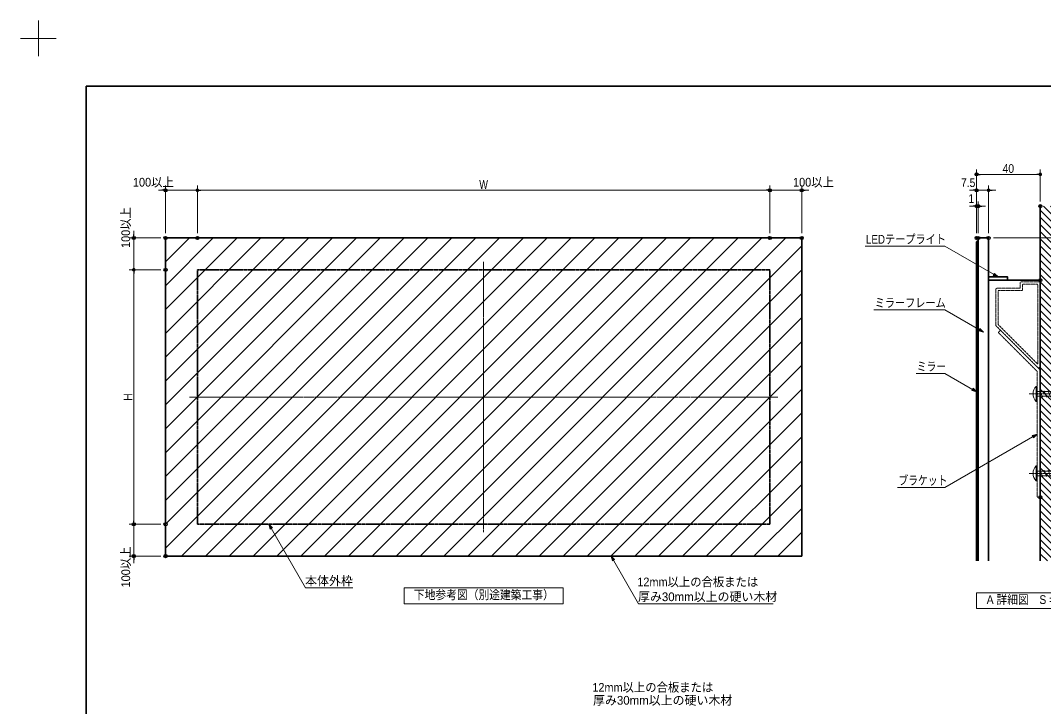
# Model space of a CAD drawing. Units: millimetres, scale not verified, with parts at other scales. Extents: x -4547 to 4547, y -2284 to 2284.
# Drawn here: x -4547 to -1330, y 127 to 2284 of the extents above; entities that cross this region are included whole.
import ezdxf
from ezdxf.enums import TextEntityAlignment as Align

# ---------------------------------------------------------------- set-up
doc = ezdxf.new("R2010")
doc.units = ezdxf.units.MM
doc.header["$LTSCALE"] = 20
doc.header["$PDMODE"] = 32
doc.header["$PDSIZE"] = 10
for name, pattern in [('USER1', [0.8, 0.5, -0.3]), ('USER2', [2.91, 1.76, -0.4, 0.35, -0.4]), ('USER3', [9.172222, 5.997222, -1.058333, 1.058333, -1.058333]), ('USER4', [1.7, 1, -0.7])]:
    doc.linetypes.add(name, pattern=pattern)
for name, color, linetype, lineweight in [('0-0_1図面枠', 7, 'Continuous', 20), ('0-1_3一般', 7, 'Continuous', 15), ('0-2_2寸法-2', 7, 'Continuous', 15), ('0-3_0', 7, 'Continuous', 25), ('0-5_2寸法-1', 7, 'Continuous', 15), ('0-6_2寸法-3', 7, 'Continuous', 15)]:
    doc.layers.add(name, color=color, linetype=linetype, lineweight=lineweight)
doc.layers.add('0-4_Defpoints', color=7, linetype='Continuous')
doc.styles.add('ＭＳ Ｐゴシック', font='')
doc.styles.get('ＭＳ Ｐゴシック').set_extended_font_data('MS PGothic')

# ---------------------------------------------------------------- blocks, each defined once
blk = doc.blocks.new('グループ-70')
at = {"layer": '0-1_3一般', "linetype": 'USER3'}
for p, q in [((-35000, 13500), (-35000, 30500)), ((-16500, 22000), (-53500, 22000))]:
    blk.add_line(p, q, dxfattribs=at)
at = {"layer": '0-1_3一般', "linetype": 'USER4', "lineweight": 30}
blk.add_lwpolyline([(-53000, 30000), (-17000, 30000), (-17000, 14000), (-53000, 14000)], close=True, dxfattribs=at)
blk = doc.blocks.new('_Dot')
at = {"layer": '0-3_0'}
blk.add_line((-10, 0), (-20, 0), dxfattribs=at)
for points in [[(0, 0), (-10, 0), (-9.92, 1.25)], [(0, 0), (-9.92, -1.25), (-10, 0)], [(0, 0), (-9.92, 1.25), (-9.69, 2.49)], [(0, 0), (-9.69, -2.49), (-9.92, -1.25)], [(0, 0), (-9.69, 2.49), (-9.3, 3.68)], [(0, 0), (-9.3, -3.68), (-9.69, -2.49)], [(0, 0), (-9.3, 3.68), (-8.76, 4.82)], [(0, 0), (-8.76, -4.82), (-9.3, -3.68)], [(0, 0), (-8.76, 4.82), (-8.09, 5.88)], [(0, 0), (-8.09, -5.88), (-8.76, -4.82)], [(0, 0), (-8.09, 5.88), (-7.29, 6.85)], [(0, 0), (-7.29, -6.85), (-8.09, -5.88)], [(0, 0), (-7.29, 6.85), (-6.37, 7.71)], [(0, 0), (-6.37, -7.71), (-7.29, -6.85)], [(0, 0), (-6.37, 7.71), (-5.36, 8.44)], [(0, 0), (-5.36, -8.44), (-6.37, -7.71)], [(0, 0), (-5.36, 8.44), (-4.26, 9.05)], [(0, 0), (-4.26, -9.05), (-5.36, -8.44)], [(0, 0), (-4.26, 9.05), (-3.09, 9.51)], [(0, 0), (-3.09, -9.51), (-4.26, -9.05)], [(0, 0), (-3.09, 9.51), (-1.87, 9.82)], [(0, 0), (-1.87, -9.82), (-3.09, -9.51)], [(0, 0), (-1.87, 9.82), (-0.63, 9.98)], [(0, 0), (-0.63, -9.98), (-1.87, -9.82)], [(0, 0), (-0.63, 9.98), (0.63, 9.98)], [(0, 0), (0.63, -9.98), (-0.63, -9.98)], [(0, 0), (0.63, 9.98), (1.87, 9.82)], [(0, 0), (1.87, 9.82), (3.09, 9.51)], [(0, 0), (3.09, 9.51), (4.26, 9.05)], [(0, 0), (4.26, 9.05), (5.36, 8.44)], [(0, 0), (5.36, 8.44), (6.37, 7.71)], [(0, 0), (6.37, 7.71), (7.29, 6.85)], [(0, 0), (7.29, 6.85), (8.09, 5.88)], [(0, 0), (8.09, 5.88), (8.76, 4.82)], [(0, 0), (8.76, 4.82), (9.3, 3.68)], [(0, 0), (9.3, 3.68), (9.69, 2.49)], [(0, 0), (9.69, 2.49), (9.92, 1.25)], [(0, 0), (9.92, 1.25), (10, 0)], [(0, 0), (1.87, -9.82), (0.63, -9.98)], [(0, 0), (3.09, -9.51), (1.87, -9.82)], [(0, 0), (4.26, -9.05), (3.09, -9.51)], [(0, 0), (5.36, -8.44), (4.26, -9.05)], [(0, 0), (6.37, -7.71), (5.36, -8.44)], [(0, 0), (7.29, -6.85), (6.37, -7.71)], [(0, 0), (8.09, -5.88), (7.29, -6.85)], [(0, 0), (8.76, -4.82), (8.09, -5.88)], [(0, 0), (9.3, -3.68), (8.76, -4.82)], [(0, 0), (9.69, -2.49), (9.3, -3.68)], [(0, 0), (9.92, -1.25), (9.69, -2.49)], [(0, 0), (10, 0), (9.92, -1.25)]]:
    blk.add_solid(points, dxfattribs=at)
blk = doc.blocks.new('グループ-93')
at = {"layer": '0-1_3一般'}
for p, q in [((-250, 22670), (-250, 21730)), ((-250, 22670), (-200, 22670)), ((-200, 22670), (-200, 21730)), ((-200, 22350), (3540.2, 22350)), ((-200, 22050), (3540.2, 22050)), ((130.6, 22000), (-5.8, 22400)), ((386.2, 22000), (249.8, 22400)), ((641.8, 22000), (505.4, 22400)), ((897.4, 22000), (761, 22400)), ((1153.1, 22000), (1016.7, 22400)), ((1408.7, 22000), (1272.3, 22400)), ((1664.3, 22000), (1527.9, 22400)), ((1919.9, 22000), (1783.5, 22400)), ((2175.5, 22000), (2039.1, 22400)), ((2431.1, 22000), (2294.7, 22400)), ((2686.7, 22000), (2550.4, 22400)), ((2942.4, 22000), (2806, 22400)), ((3198, 22000), (3061.6, 22400)), ((3453.6, 22000), (3317.2, 22400)), ((3800, 22200), (3540.2, 22350)), ((3800, 22200), (3540.2, 22050)), ((-250, 21730), (-200, 21730))]:
    blk.add_line(p, q, dxfattribs=at)
at = {"layer": '0-1_3一般', "linetype": 'USER2'}
blk.add_line((-700, 22200), (4050, 22200), dxfattribs=at)
at = {"layer": '0-1_3一般'}
blk.add_arc((202.3, 22200), 652.2, 133.8974, 226.1026, dxfattribs=at)
blk = doc.blocks.new('グループ-94')
at = {"layer": '0-1_3一般', "linetype": 'USER1'}
for p, q in [((-100, 29250), (-1164, 29250)), ((0, 23941.4), (0, 29150))]:
    blk.add_line(p, q, dxfattribs=at)
for points in [[(-1264, 29150), (-1264, 28850), (-2700, 28850)], [(-2800, 28750), (-2800, 26500), (-170.7, 23870.7)], [(-200, 15700), (0, 15700), (0, 23700), (-2500, 26200), (-2641.4, 26058.6), (-200, 23617.2), (-200, 22250), (-150, 22200), (-200, 22150), (-200, 17250), (-150, 17200), (-200, 17150), (-200, 15720)]]:
    blk.add_lwpolyline(points, dxfattribs=at)
blk.add_lwpolyline([(-150, 24062.1), (-150, 29100), (-1114, 29100), (-1114, 28700), (-2650, 28700), (-2650, 26562.1)], close=True, dxfattribs=at)
for centre, start, end in [((-1164, 29150), 90, 180), ((-100, 29150), 0, 90), ((-2700, 28750), 90, 180), ((-100, 23941.4), 225, 0)]:
    blk.add_arc(centre, 100, start, end, dxfattribs=at)
blk = doc.blocks.new('グループ-95')
at = {"layer": '0-1_3一般'}
for p, q in [((-250, 17670), (-250, 16730)), ((-250, 17670), (-200, 17670)), ((-200, 17670), (-200, 16730)), ((130.6, 17000), (-5.8, 17400)), ((386.2, 17000), (249.8, 17400)), ((641.8, 17000), (505.4, 17400)), ((897.4, 17000), (761, 17400)), ((1153.1, 17000), (1016.7, 17400)), ((1408.7, 17000), (1272.3, 17400)), ((1664.3, 17000), (1527.9, 17400)), ((1919.9, 17000), (1783.5, 17400)), ((2175.5, 17000), (2039.1, 17400)), ((2431.1, 17000), (2294.7, 17400)), ((2686.7, 17000), (2550.4, 17400)), ((2942.4, 17000), (2806, 17400)), ((3198, 17000), (3061.6, 17400)), ((3453.6, 17000), (3317.2, 17400)), ((-250, 16730), (-200, 16730)), ((-200, 17350), (3540.2, 17350)), ((-200, 17050), (3540.2, 17050)), ((3800, 17200), (3540.2, 17350)), ((3800, 17200), (3540.2, 17050))]:
    blk.add_line(p, q, dxfattribs=at)
at = {"layer": '0-1_3一般', "linetype": 'USER2'}
blk.add_line((-700, 17200), (4050, 17200), dxfattribs=at)
at = {"layer": '0-1_3一般'}
blk.add_arc((202.3, 17200), 652.2, 133.8974, 226.1026, dxfattribs=at)
blk = doc.blocks.new('グループ-96')
at = {"layer": '0-1_3一般', "lineweight": 30}
blk.add_line((0, 34000), (0, 11700), dxfattribs=at)
at = {"layer": '0-1_3一般'}
for p, q in [((0, 33750), (1250, 32500)), ((200, 34000), (1250, 32950)), ((650, 34000), (1250, 33400)), ((1100, 34000), (1250, 33850)), ((1250, 34000), (1250, 11700)), ((2450, 34000), (2450, 11700)), ((0, 33300), (1250, 32050)), ((0, 32850), (1250, 31600)), ((0, 32400), (1250, 31150)), ((0, 31950), (1250, 30700)), ((0, 31500), (1250, 30250)), ((0, 31050), (1250, 29800)), ((0, 30600), (1250, 29350)), ((0, 30150), (1250, 28900)), ((0, 29700), (1250, 28450)), ((0, 29250), (1250, 28000)), ((0, 28800), (1250, 27550)), ((0, 28350), (1250, 27100)), ((0, 27900), (1250, 26650)), ((0, 27450), (1250, 26200)), ((0, 27000), (1250, 25750)), ((0, 26550), (1250, 25300)), ((0, 26100), (1250, 24850)), ((0, 25650), (1250, 24400)), ((0, 25200), (1250, 23950)), ((0, 24750), (1250, 23500)), ((0, 24300), (1250, 23050)), ((0, 23850), (1250, 22600)), ((0, 23400), (1250, 22150)), ((0, 22950), (1250, 21700)), ((0, 22500), (1250, 21250)), ((0, 22050), (1250, 20800)), ((0, 21600), (1250, 20350)), ((0, 21150), (1250, 19900)), ((0, 20700), (1250, 19450)), ((0, 20250), (1250, 19000)), ((0, 19800), (1250, 18550)), ((0, 19350), (1250, 18100)), ((0, 18900), (1250, 17650)), ((0, 18450), (1250, 17200)), ((0, 18000), (1250, 16750)), ((0, 17550), (1250, 16300)), ((0, 17100), (1250, 15850)), ((0, 16650), (1250, 15400)), ((0, 16200), (1250, 14950)), ((0, 15750), (1250, 14500)), ((0, 15300), (1250, 14050)), ((0, 14850), (1250, 13600)), ((0, 14400), (1250, 13150)), ((0, 13950), (1250, 12700)), ((0, 13500), (1250, 12250)), ((0, 13050), (1250, 11800)), ((0, 12600), (900, 11700)), ((0, 12150), (450, 11700))]:
    blk.add_line(p, q, dxfattribs=at)
at = {"layer": '0-1_3一般', "lineweight": 5}
for p, q in [((1250, 33254), (1996, 34000)), ((1250, 32339.6), (2450, 33539.6)), ((1250, 31425.2), (2450, 32625.2)), ((1250, 30510.8), (2450, 31710.8)), ((1250, 29596.4), (2450, 30796.4)), ((1250, 28682), (2450, 29882)), ((1250, 27767.6), (2450, 28967.6)), ((1250, 26853.2), (2450, 28053.2)), ((1250, 25938.8), (2450, 27138.8)), ((1250, 25024.4), (2450, 26224.4)), ((1250, 24110), (2450, 25310)), ((1250, 23195.6), (2450, 24395.6)), ((1250, 22281.2), (2450, 23481.2)), ((1250, 21366.8), (2450, 22566.8)), ((1250, 20452.4), (2450, 21652.4)), ((1250, 19538), (2450, 20738)), ((1250, 18623.6), (2450, 19823.6)), ((1250, 17709.2), (2450, 18909.2)), ((1250, 16794.8), (2450, 17994.8)), ((1250, 15880.4), (2450, 17080.4)), ((1250, 14966), (2450, 16166)), ((1250, 14051.6), (2450, 15251.6)), ((1250, 13137.2), (2450, 14337.2)), ((1250, 12222.8), (2450, 13422.8)), ((1641.6, 11700), (2450, 12508.4))]:
    blk.add_line(p, q, dxfattribs=at)
blk = doc.blocks.new('グループ-97')
at = {"layer": '0-1_3一般', "lineweight": 30}
for points in [[(-4000, 11700), (-4000, 31750), (-3900, 31850)], [(-3250, 11700), (-3250, 32000), (-3900, 32000), (-3900, 11700)], [(-3250, 11700), (-3250, 29350), (0, 29350), (0, 11700)]]:
    blk.add_lwpolyline(points, dxfattribs=at)
blk.add_lwpolyline([(-3250, 29550), (-2050, 29550), (-2050, 29350), (-3250, 29350)], close=True, dxfattribs=at)
at = {"layer": '0-1_3一般'}
for name in ['グループ-96', 'グループ-94', 'グループ-93', 'グループ-95']:
    blk.add_blockref(name, (0, 0), dxfattribs=at)
blk = doc.blocks.new('グループ')
at = {"layer": '0-0_1図面枠', "lineweight": 15}
for p, q in [((-63000, 43425), (-63000, 45675)), ((-64125, 44550), (-61875, 44550))]:
    blk.add_line(p, q, dxfattribs=at)
blk = doc.blocks.new('グループ-2')
at = {"layer": '0-0_1図面枠', "lineweight": 35}
blk.add_lwpolyline([(-60000, 41550), (60000, 41550), (60000, -41550), (-60000, -41550)], close=True, dxfattribs=at)

msp = doc.modelspace()

# ---------------------------------------------------------------- linework, layer by layer
at = {"layer": '0-0_1図面枠', "lineweight": 15}
msp.add_line((-1488.13, 1600), (-1073.13, 1600), dxfattribs=at)
at = {"layer": '0-1_3一般'}
for p, q in [((-4090.63, 1525), (-4015.63, 1600)), ((-4090.63, 1450), (-3940.63, 1600)), ((-4090.63, 1375), (-3865.63, 1600)), ((-4090.63, 1300), (-3790.63, 1600)), ((-4090.63, 1225), (-3715.63, 1600)), ((-4090.63, 1150), (-3640.63, 1600)), ((-4090.63, 1075), (-3565.63, 1600)), ((-4090.63, 1000), (-3490.63, 1600)), ((-4090.63, 925), (-3415.63, 1600)), ((-4090.63, 850), (-3340.63, 1600)), ((-4090.63, 775), (-3265.63, 1600)), ((-4090.63, 700), (-3190.63, 1600)), ((-4090.63, 625), (-3115.63, 1600)), ((-4040.63, 600), (-3040.63, 1600)), ((-3965.63, 600), (-2965.63, 1600)), ((-3890.63, 600), (-2890.63, 1600)), ((-3815.63, 600), (-2815.63, 1600)), ((-3740.63, 600), (-2740.63, 1600)), ((-3665.63, 600), (-2665.63, 1600)), ((-3590.63, 600), (-2590.63, 1600)), ((-3515.63, 600), (-2515.63, 1600)), ((-3440.63, 600), (-2440.63, 1600)), ((-3365.63, 600), (-2365.63, 1600)), ((-3290.63, 600), (-2290.63, 1600)), ((-3215.63, 600), (-2215.63, 1600)), ((-3140.63, 600), (-2140.63, 1600)), ((-3065.63, 600), (-2090.63, 1575)), ((-2990.63, 600), (-2090.63, 1500)), ((-2915.63, 600), (-2090.63, 1425)), ((-2840.63, 600), (-2090.63, 1350)), ((-2765.63, 600), (-2090.63, 1275)), ((-2690.63, 600), (-2090.63, 1200)), ((-2615.63, 600), (-2090.63, 1125)), ((-2540.63, 600), (-2090.63, 1050)), ((-2465.63, 600), (-2090.63, 975)), ((-2390.63, 600), (-2090.63, 900)), ((-2315.63, 600), (-2090.63, 825)), ((-2240.63, 600), (-2090.63, 750)), ((-2165.63, 600), (-2090.63, 675))]:
    msp.add_line(p, q, dxfattribs=at)
at = {"layer": '0-1_3一般', "lineweight": 30}
msp.add_lwpolyline([(-4090.63, 1600), (-2090.63, 1600), (-2090.63, 600), (-4090.63, 600)], close=True, dxfattribs=at)
at = {"layer": '0-2_2寸法-2'}
for p, q in [((-4101.88, 1750), (-4113.14, 1750)), ((-4090.63, 1615), (-4090.63, 1765)), ((-3990.63, 1750), (-4090.63, 1750)), ((-3990.63, 1615), (-3990.63, 1765)), ((-3979.37, 1750), (-3968.11, 1750)), ((-2201.88, 1750), (-2213.14, 1750)), ((-2190.63, 1615), (-2190.63, 1765)), ((-2190.63, 1750), (-2090.63, 1750)), ((-2090.63, 1615), (-2090.63, 1765)), ((-2079.37, 1750), (-2068.11, 1750)), ((-1551.88, 1750), (-1563.14, 1750)), ((-1540.63, 1715), (-1540.63, 1765)), ((-1503.13, 1750), (-1540.63, 1750)), ((-1503.13, 1615), (-1503.13, 1765)), ((-1491.87, 1750), (-1480.61, 1750)), ((-1540.63, 1615), (-1540.63, 1715)), ((-1535.63, 1615), (-1535.63, 1715)), ((-1551.88, 1700), (-1563.14, 1700)), ((-1540.63, 1700), (-1535.63, 1700)), ((-1524.37, 1700), (-1513.11, 1700)), ((-4190.63, 1611.26), (-4190.63, 1622.51)), ((-4105.63, 1600), (-4205.63, 1600)), ((-4190.63, 1500), (-4190.63, 1600)), ((-4105.63, 1500), (-4205.63, 1500)), ((-4190.63, 1488.74), (-4190.63, 1477.49)), ((-4190.63, 711.26), (-4190.63, 722.51)), ((-4105.63, 700), (-4205.63, 700)), ((-4190.63, 700), (-4190.63, 600)), ((-4105.63, 600), (-4205.63, 600)), ((-4190.63, 588.74), (-4190.63, 577.49))]:
    msp.add_line(p, q, dxfattribs=at)
at = {"layer": '0-4_Defpoints'}
for p in [(-1540.63, 1800), (-4090.63, 1750), (-2190.63, 1750), (-2090.63, 1750), (-1540.63, 1750), (-1540.63, 1700), (-1535.63, 1700), (-1340.63, 1700), (-4190.63, 1600), (-4090.63, 1600), (-3990.63, 1600), (-2190.63, 1600), (-2190.63, 1600), (-2090.63, 1600), (-1540.63, 1600), (-1535.63, 1600), (-1503.13, 1600), (-1503.13, 1600), (-4090.63, 1500), (-1340.63, 1467.5), (-1340.63, 785), (-4190.63, 700), (-4090.63, 700), (-4190.63, 600), (-4090.63, 600)]:
    msp.add_point(p, dxfattribs=at)
at = {"layer": '0-5_2寸法-1'}
for p, q in [((-1540.63, 1765), (-1540.63, 1815)), ((-1340.63, 1715), (-1340.63, 1815)), ((-1351.88, 1800), (-1529.37, 1800)), ((-3990.63, 1615), (-3990.63, 1765)), ((-3979.37, 1750), (-2201.88, 1750)), ((-2190.63, 1615), (-2190.63, 1765)), ((-1488.13, 1600), (-1023.13, 1600)), ((-4105.63, 1500), (-4205.63, 1500)), ((-4190.63, 1488.74), (-4190.63, 711.26)), ((-4105.63, 700), (-4205.63, 700))]:
    msp.add_line(p, q, dxfattribs=at)
at = {"layer": '0-6_2寸法-3'}
for points in [[(-1891.24, 1574.21), (-1640.63, 1574.21), (-1473.13, 1477.5)], [(-1864.03, 1374.21), (-1640.63, 1374.21), (-1519.38, 1304.2)], [(-1730.91, 1174.21), (-1640.63, 1174.21), (-1540.63, 1116.47)], [(-1788.94, 816), (-1640.63, 816), (-1350.63, 983.43)], [(-3502.24, 500), (-3650.4, 500), (-3765.88, 700)], [(-2180.73, 450), (-2603.52, 450), (-2690.13, 600)]]:
    msp.add_lwpolyline(points, dxfattribs=at)
at = {"layer": '0-6_2寸法-3', "lineweight": 5}
for points in [[(-1484.28, 1488.65), (-1473.13, 1477.5), (-1488.36, 1481.58)], [(-1530.53, 1315.35), (-1519.38, 1304.2), (-1534.61, 1308.28)], [(-1551.58, 1127.81), (-1540.63, 1116.47), (-1555.78, 1120.82)], [(-1365.86, 979.35), (-1350.63, 983.43), (-1361.78, 972.28)], [(-3761.53, 684.84), (-3765.88, 700), (-3754.53, 689.05)], [(-2685.78, 584.84), (-2690.13, 600), (-2678.78, 589.05)]]:
    msp.add_lwpolyline(points, close=True, dxfattribs=at)
at = {"layer": '0-6_2寸法-3'}
for points in [[(-3340.63, 500), (-2840.63, 500), (-2840.63, 450), (-3340.63, 450)], [(-1540.63, 485), (-1190.63, 485), (-1190.63, 435), (-1540.63, 435)]]:
    msp.add_lwpolyline(points, close=True, dxfattribs=at)
for points in [[(-1484.28, 1488.65), (-1488.36, 1481.58), (-1473.13, 1477.5)], [(-1530.53, 1315.35), (-1534.61, 1308.28), (-1519.38, 1304.2)], [(-1551.58, 1127.81), (-1555.78, 1120.82), (-1540.63, 1116.47)], [(-1365.86, 979.35), (-1361.78, 972.28), (-1350.63, 983.43)], [(-3761.53, 684.84), (-3754.53, 689.05), (-3765.88, 700)], [(-2685.78, 584.84), (-2678.78, 589.05), (-2690.13, 600)]]:
    msp.add_solid(points, dxfattribs=at)

# ---------------------------------------------------------------- block references
at = {"layer": '0-0_1図面枠', "xscale": 0.05, "yscale": 0.05}
msp.add_blockref('グループ-2', (-1340.63, 0), dxfattribs=at)
at = {"layer": '0-1_3一般', "xscale": 0.05, "yscale": 0.05}
for name in ['グループ-97', 'グループ-70']:
    msp.add_blockref(name, (-1340.63, 0), dxfattribs=at)
at = {"layer": '0-2_2寸法-2', "xscale": 0.5627563, "yscale": 0.5627563}
for p in [(-4090.63, 1750), (-2190.63, 1750), (-1540.63, 1750), (-1540.63, 1700)]:
    msp.add_blockref('_Dot', p, dxfattribs=at)
for p, rotation in [((-3990.63, 1750), 180), ((-2090.63, 1750), 180), ((-1503.13, 1750), 180), ((-1535.63, 1700), 180), ((-4190.63, 1600), 270), ((-4190.63, 1500), 90), ((-4190.63, 700), 270), ((-4190.63, 600), 90)]:
    msp.add_blockref('_Dot', p, dxfattribs=dict(at, rotation=rotation))
at = {"layer": '0-4_Defpoints', "xscale": 0.05, "yscale": 0.05}
msp.add_blockref('グループ', (-1340.63, 0), dxfattribs=at)
at = {"layer": '0-5_2寸法-1', "xscale": 0.5627563, "yscale": 0.5627563}
for p, rotation in [((-1540.63, 1800), 180), ((-3990.63, 1750), 180), ((-4190.63, 1500), 90), ((-4190.63, 700), 270)]:
    msp.add_blockref('_Dot', p, dxfattribs=dict(at, rotation=rotation))
for p in [(-1340.63, 1800), (-2190.63, 1750)]:
    msp.add_blockref('_Dot', p, dxfattribs=at)

# ---------------------------------------------------------------- texts
at = {"layer": '0-2_2寸法-2', "style": 'ＭＳ Ｐゴシック'}
for s, width, p in [('100以上', 0.95, (-4193.23, 1753.23)), ('100以上', 0.95, (-2117.84, 1753.23)), ('7.5', 0.9, (-1589.85, 1751.86)), ('1', 0.9, (-1566.32, 1701.86))]:
    msp.add_text(s, height=27.57, dxfattribs=dict(at, width=width)).set_placement(p, align=Align.BOTTOM_LEFT)
at = {"layer": '0-2_2寸法-2', "style": 'ＭＳ Ｐゴシック', "width": 0.95}
for p in [(-4193.85, 1568.59), (-4193.85, 501.59)]:
    msp.add_text('100以上', height=27.57, rotation=90, dxfattribs=at).set_placement(p, align=Align.BOTTOM_LEFT)
at = {"layer": '0-5_2寸法-1', "style": 'ＭＳ Ｐゴシック'}
for s, height, width, p in [('40', 27.57, 0.9, (-1459.07, 1796.28)), ('W', 27.51, 0.8, (-3104.31, 1746.21))]:
    msp.add_text(s, height=height, dxfattribs=dict(at, width=width)).set_placement(p, align=Align.BOTTOM_LEFT)
at = {"layer": '0-5_2寸法-1', "style": 'ＭＳ Ｐゴシック', "width": 0.9}
msp.add_text('H', height=27.51, rotation=90, dxfattribs=at).set_placement((-4186.83, 1088.19), align=Align.BOTTOM_LEFT)
at = {"layer": '0-6_2寸法-3', "style": 'ＭＳ Ｐゴシック'}
for s, height, width, p in [('LEDテープライト', 27.57, 0.85, (-1888.49, 1573.93)), ('ミラーフレーム', 27.51, 0.85, (-1861.06, 1373.93)), ('ミラー', 27.51, 0.8, (-1728.96, 1173.93)), ('ブラケット', 27.57, 0.8, (-1786.63, 815.72)), ('12mm以上の合板または', 27.51, 0.95, (-2607.4, 496.72)), ('下地参考図（別途建築工事）', 27.57, 0.9, (-3309.93, 456.24)), ('A 詳細図\u3000S = 1：3', 27.51, 0.9, (-1509, 441.24)), ('12mm以上の合板または', 27.51, 0.95, (-2748.81, 165.33))]:
    msp.add_text(s, height=height, dxfattribs=dict(at, width=width)).set_placement(p, align=Align.BOTTOM_LEFT)
for s, height, p in [('本体外枠', 27.57, (-3652.13, 500.03)), ('厚み30mm以上の硬い木材', 27.51, (-2605.25, 450.16)), ('厚み30mm以上の硬い木材', 27.51, (-2746.65, 124.66))]:
    msp.add_text(s, height=height, dxfattribs=at).set_placement(p, align=Align.BOTTOM_LEFT)

doc.saveas('drawing.dxf')
